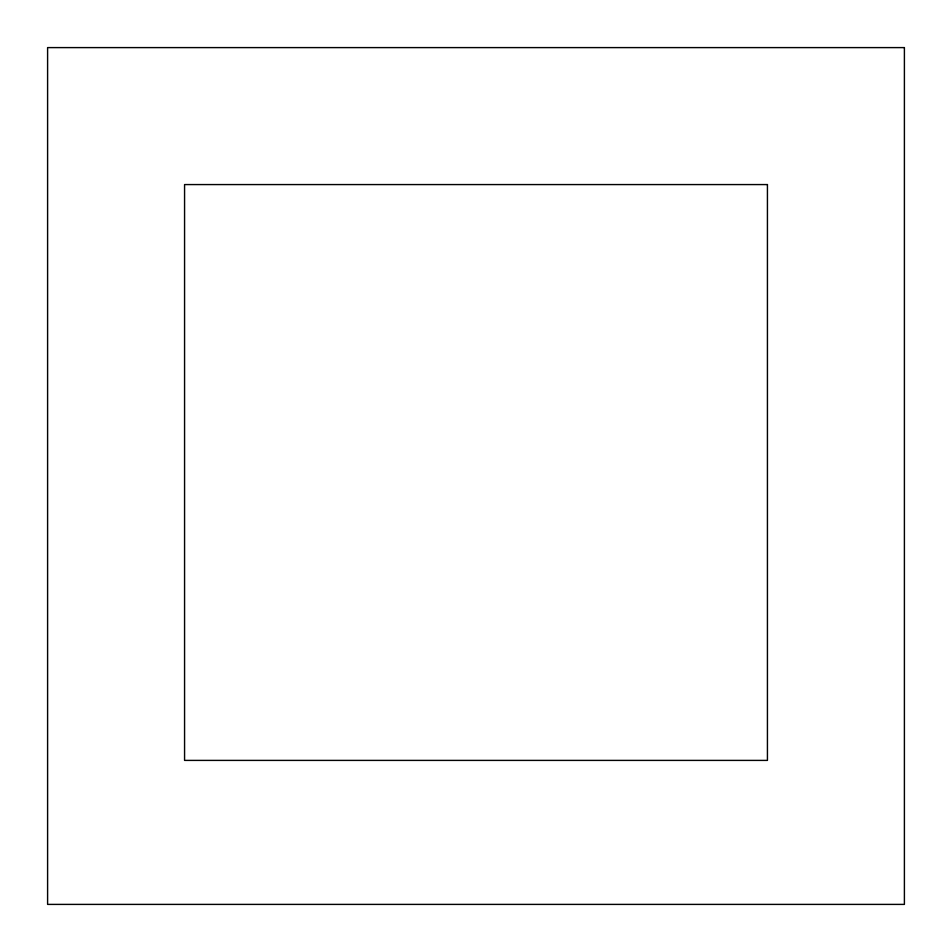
<?xml version="1.0" encoding="UTF-8"?>
<svg xmlns="http://www.w3.org/2000/svg" width="952" height="952" viewBox="0 0 952 952"><rect width="100%" height="100%" fill="white"/><g stroke="black" fill="none" stroke-linecap="round" stroke-linejoin="round"><path stroke-width="1.43" d="M904.4 47.6L47.6 47.6L47.6 904.4L904.4 904.4L904.4 47.6M767.431 184.569L184.569 184.569L184.569 760.398L767.431 760.398L767.431 184.569"/></g></svg>
